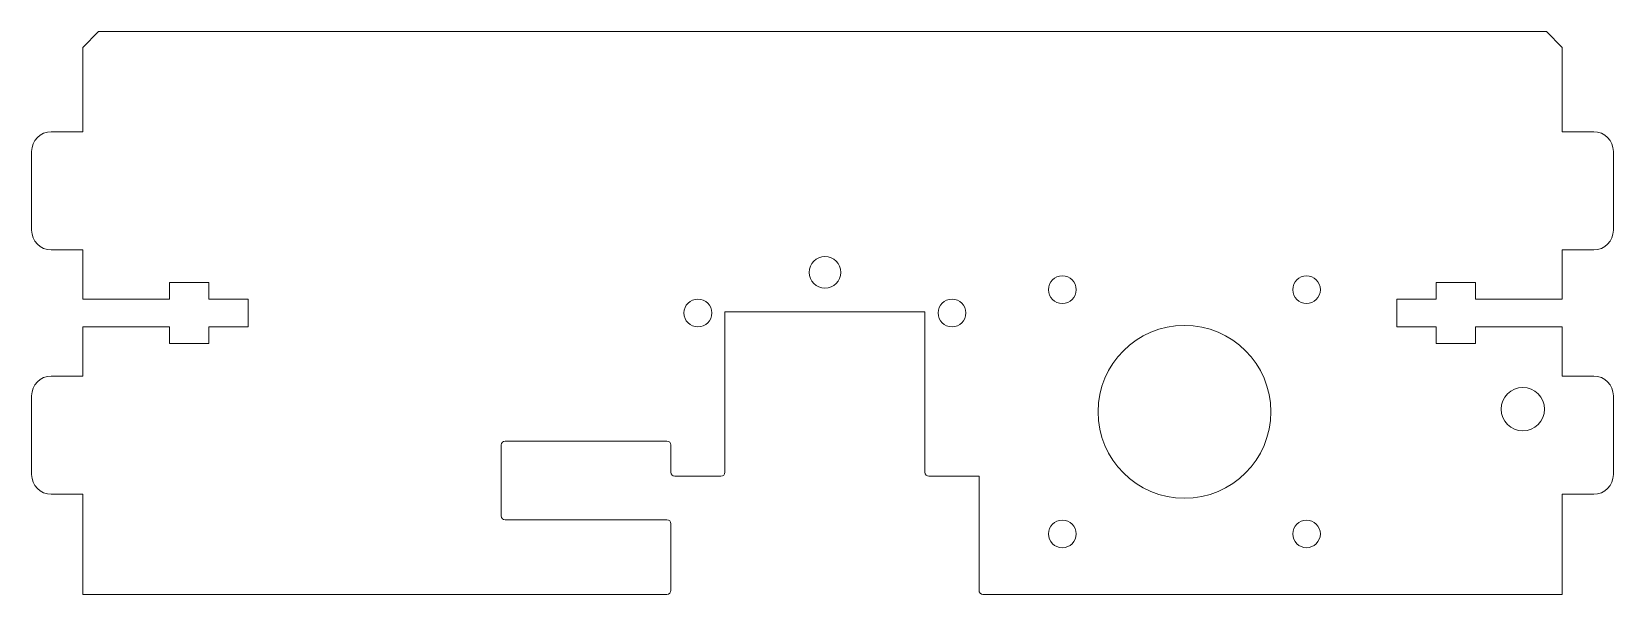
# Model space of a CAD drawing. Header units: millimetres. Extents: x -7 to 194, y 0 to 71.
import ezdxf

# ---------------------------------------------------------------- set-up
doc = ezdxf.new("R2010")
doc.units = ezdxf.units.MM

msp = doc.modelspace()

# ---------------------------------------------------------------- linework, layer by layer
at = {"color": 7, "linetype": 'Continuous', "lineweight": 15}
for p, q in [((2, 71.42), (0, 69.42)), ((185.8, 71.42), (2, 71.42)), ((187.8, 69.42), (185.8, 71.42)), ((0, 69.42), (0, 58.72)), ((187.8, 58.72), (187.8, 69.42)), ((0, 58.72), (-4, 58.72)), ((191.8, 58.72), (187.8, 58.72)), ((-6.5, 56.22), (-6.5, 46.22)), ((194.3, 46.22), (194.3, 56.22)), ((-4, 43.72), (0, 43.72)), ((0, 43.72), (0, 37.48)), ((187.8, 43.72), (191.8, 43.72)), ((187.8, 37.48), (187.8, 43.72)), ((16, 39.57), (11, 39.57)), ((11, 39.57), (11, 37.48)), ((16, 37.48), (16, 39.57)), ((176.8, 39.57), (171.8, 39.57)), ((171.8, 39.57), (171.8, 37.48)), ((176.8, 37.48), (176.8, 39.57)), ((11, 37.48), (0, 37.48)), ((21, 37.48), (16, 37.48)), ((21, 33.94), (21, 37.48)), ((171.8, 37.48), (166.8, 37.48)), ((166.8, 37.48), (166.8, 33.94)), ((187.8, 37.48), (176.8, 37.48)), ((106.91, 35.87), (81.51, 35.87)), ((81.51, 35.87), (81.51, 15.5)), ((106.91, 15.5), (106.91, 35.87)), ((0, 33.94), (11, 33.94)), ((0, 33.94), (0, 27.7)), ((11, 33.94), (11, 31.85)), ((16, 31.85), (16, 33.94)), ((16, 33.94), (21, 33.94)), ((166.8, 33.94), (171.8, 33.94)), ((171.8, 33.94), (171.8, 31.85)), ((176.8, 31.85), (176.8, 33.94)), ((176.8, 33.94), (187.8, 33.94)), ((187.8, 27.7), (187.8, 33.94)), ((11, 31.85), (16, 31.85)), ((171.8, 31.85), (176.8, 31.85)), ((0, 27.7), (-4, 27.7)), ((191.8, 27.7), (187.8, 27.7)), ((-6.5, 25.2), (-6.5, 15.2)), ((194.3, 15.2), (194.3, 25.2)), ((53.11, 18.96), (53.11, 9.96)), ((74.15, 19.46), (53.61, 19.46)), ((74.65, 15.5), (74.65, 18.96)), ((81.01, 15), (75.15, 15)), ((113.77, 15), (107.41, 15)), ((113.77, 15), (113.77, 0.5)), ((-4, 12.7), (0, 12.7)), ((0, 12.7), (0, 0)), ((187.8, 12.7), (191.8, 12.7)), ((187.8, 0), (187.8, 12.7)), ((53.61, 9.46), (74.15, 9.46)), ((74.65, 0.5), (74.65, 8.96)), ((0, 0), (74.15, 0)), ((114.27, 0), (187.8, 0))]:
    msp.add_line(p, q, dxfattribs=at)
for centre, radius in [((94.21, 40.87), 2), ((124.35, 38.67), 1.75), ((155.35, 38.67), 1.75), ((78.08, 35.71), 1.77), ((110.34, 35.71), 1.77), ((139.85, 23.17), 10.97), ((182.8, 23.5), 2.75), ((124.35, 7.67), 1.75), ((155.35, 7.67), 1.75)]:
    msp.add_circle(centre, radius, dxfattribs=at)
for centre, radius, start, end in [((-4, 56.22), 2.5, 90, 180), ((191.8, 56.22), 2.5, 0, 90), ((-4, 46.22), 2.5, 180, 270), ((191.8, 46.22), 2.5, 270, 0), ((-4, 25.2), 2.5, 90, 180), ((191.8, 25.2), 2.5, 0, 90), ((53.61, 18.96), 0.5, 90, 180), ((74.15, 18.96), 0.5, 0, 90), ((-4, 15.2), 2.5, 180, 270), ((75.15, 15.5), 0.5, 180, 270), ((81.01, 15.5), 0.5, 270, 0), ((107.41, 15.5), 0.5, 180, 270), ((191.8, 15.2), 2.5, 270, 0), ((53.61, 9.96), 0.5, 180, 270), ((74.15, 8.96), 0.5, 0, 90), ((74.15, 0.5), 0.5, 270, 0), ((114.27, 0.5), 0.5, 180, 270)]:
    msp.add_arc(centre, radius, start, end, dxfattribs=at)

doc.saveas('drawing.dxf')
